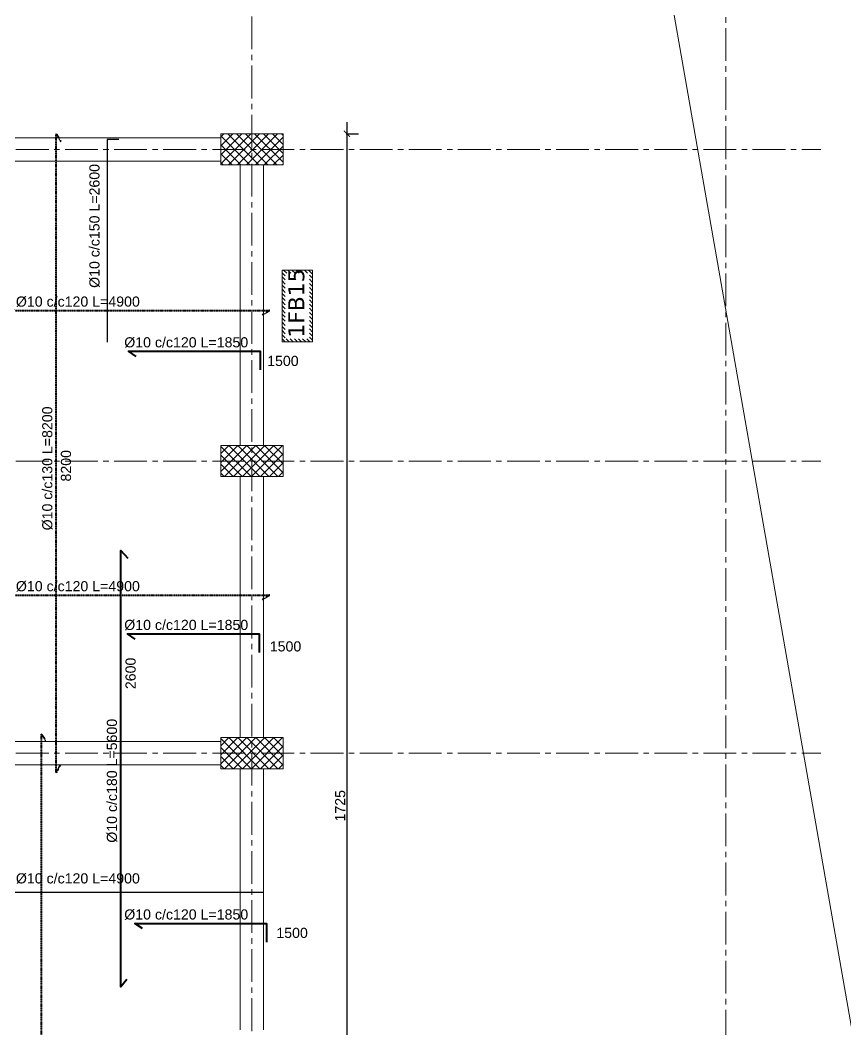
# Model space of a CAD drawing. Header units: inches. Extents: x -26151 to 62940, y -10194 to 246332.
# Drawn here: x -3973 to -2914, y 117471 to 118767 of the extents above; entities that cross this region are included whole.
import ezdxf

# ---------------------------------------------------------------- set-up
doc = ezdxf.new("R2010")
doc.units = ezdxf.units.IN
doc.header["$LTSCALE"] = 0.7
doc.header["$MEASUREMENT"] = 0
for name, pattern in [('ACAD_ISO10W100', [18, 12, -3, 0, -3]), ('CENTER2', [1.125, 0.75, -0.125, 0.125, -0.125]), ('DASHED2', [0.375, 0.25, -0.125])]:
    doc.linetypes.add(name, pattern=pattern)
doc.layers.get('0').update_dxf_attribs({"lineweight": 13})
doc.layers.get('Defpoints').update_dxf_attribs({"lineweight": 5})
for name, color, linetype, lineweight in [('axis', 254, 'ACAD_ISO10W100', 9), ('BEAM', 5, 'Continuous', 0), ('COLUMN', 4, 'Continuous', 20), ('hach', 9, 'Continuous', 9), ('hach 1', 254, 'Continuous', 9), ('hatch', 9, 'Continuous', 9), ('TEXT', 3, 'Continuous', 25), ('top renforcment', 7, 'Continuous', 40)]:
    doc.layers.add(name, color=color, linetype=linetype, lineweight=lineweight)
doc.styles.add('romanc', font='verdana.ttf', dxfattribs={"height": 250})
doc.styles.get("Standard").update_dxf_attribs({"font": 'arial.ttf', "height": 13})
doc.dimstyles.get("Standard").update_dxf_attribs({"dimtxt": 13, "dimasz": 5, "dimexe": 0.18, "dimexo": 0.0625, "dimgap": 6, "dimtad": 1, "dimdec": 0, "dimlfac": 10, "dimzin": 0, "dimdsep": 46, "dimtxsty": 'Standard', "dimblk": 'ARCHTICK', "dimcen": 0.09, "dimse1": 1, "dimse2": 1, "dimclrd": 1, "dimclre": 7, "dimclrt": 3, "dimadec": 0, "dimazin": 0, "dimtfac": 1, "dimtdec": 0, "dimtix": 1, "dimtofl": 0, "dimtmove": 0, "dimatfit": 3, "dimldrblk": 'ARCHTICK', "dimfxl": 0, "dimtolj": 1, "dimtzin": 0, "dimarcsym": 0})
doc.dimstyles.new('STANDARD$0', dxfattribs={"dimscale": 0, "dimtxt": 50, "dimasz": 8, "dimexe": 15, "dimexo": 0.0625, "dimgap": 2, "dimtad": 1, "dimdec": 0, "dimzin": 0, "dimdsep": 46, "dimtxsty": 'Standard', "dimblk1": 'ARCHTICK', "dimblk2": 'ARCHTICK', "dimsah": 1, "dimcen": 0.09, "dimdle": 15, "dimclrd": 3, "dimclre": 3, "dimclrt": 3, "dimazin": 0, "dimtfac": 1, "dimtdec": 0, "dimtofl": 0, "dimtmove": 1, "dimatfit": 3, "dimldrblk": 'ARCHTICK', "dimfxl": 0, "dimtolj": 1, "dimtzin": 0, "dimarcsym": 0})

# ---------------------------------------------------------------- blocks, each defined once
blk = doc.blocks.new('*D57')
at = {"layer": 'Defpoints', "color": 0, "lineweight": 30, "transparency": 16777216}
for p in [(-4167.5, 118394.2), (-3652.5, 118394.2, -38935.3), (-3652.5, 118392.5)]:
    blk.add_point(p, dxfattribs=at)
at = {"layer": 'TEXT', "color": 3, "transparency": 16777216, "insert": (-3898.8, 118405.5), "char_height": 13, "attachment_point": 5}
blk.add_mtext('\\A1;%%C10 c/c120 L=4900', dxfattribs=at)
blk = doc.blocks.new('_ArchTick')
at = {"color": 0, "linetype": 'ByBlock', "lineweight": 0, "const_width": 0.15}
blk.add_lwpolyline([(-0.5, -0.5), (0.5, 0.5)], dxfattribs=at)
blk = doc.blocks.new('*D59')
at = {"layer": 'Defpoints', "color": 0, "lineweight": 30, "transparency": 16777216}
for p in [(-4167.5, 118028.9), (-3652.5, 118028.9, -38935.3), (-3652.5, 118027.2)]:
    blk.add_point(p, dxfattribs=at)
at = {"layer": 'TEXT', "color": 3, "transparency": 16777216, "insert": (-3898.8, 118040.2), "char_height": 13, "attachment_point": 5}
blk.add_mtext('\\A1;%%C10 c/c120 L=4900', dxfattribs=at)
blk = doc.blocks.new('*D62')
at = {"layer": 'Defpoints', "color": 0, "lineweight": 15, "transparency": 16777216}
for p in [(-4167.5, 117653.9), (-3652.5, 117653.9, -38935.3), (-3652.5, 117652.2)]:
    blk.add_point(p, dxfattribs=at)
at = {"layer": 'TEXT', "color": 3, "transparency": 16777216, "insert": (-3898.8, 117665.2), "char_height": 13, "attachment_point": 5}
blk.add_mtext('\\A1;%%C10 c/c120 L=4900', dxfattribs=at)
blk = doc.blocks.new('*D78')
at = {"layer": 'Defpoints', "color": 0, "transparency": 16777216}
for p in [(-3818.5, 118086.1, -26473), (-3818.5, 118086.1), (-3818.5, 117826.1, -26473)]:
    blk.add_point(p, dxfattribs=at)
at = {"layer": 'TEXT', "color": 3, "transparency": 16777216, "insert": (-3831.1, 117928.5), "char_height": 13, "attachment_point": 5, "rotation": 90}
blk.add_mtext('\\A1;2600', dxfattribs=at)
blk = doc.blocks.new('*D79')
at = {"layer": 'Defpoints', "color": 0, "transparency": 16777216}
for p in [(-3843.6, 118086.1, 13922.4), (-3841.9, 118086.1), (-3843.6, 117526.1)]:
    blk.add_point(p, dxfattribs=at)
at = {"layer": 'TEXT', "color": 3, "transparency": 16777216, "insert": (-3854.9, 117790.7), "char_height": 13, "attachment_point": 5, "rotation": 90}
blk.add_mtext('\\A1;%%C10 c/c180 L=5600', dxfattribs=at)
blk = doc.blocks.new('*D97')
at = {"layer": 'Defpoints', "color": 0, "transparency": 16777216}
for p in [(-3920.4, 117851.1, -59863), (-3920.4, 117851.1), (-3920.4, 116891.1, -59863)]:
    blk.add_point(p, dxfattribs=at)
at = {"layer": 'TEXT', "color": 3, "transparency": 16777216, "insert": (-3933.1, 117360.6), "char_height": 13, "attachment_point": 5, "rotation": 90}
blk.add_mtext('\\A1;9600', dxfattribs=at)
blk = doc.blocks.new('*D98')
at = {"layer": 'Defpoints', "color": 0, "transparency": 16777216}
for p in [(-3945.6, 117851.1, -19467.6), (-3943.9, 117851.1), (-3945.6, 116891, -40395.4)]:
    blk.add_point(p, dxfattribs=at)
at = {"layer": 'TEXT', "color": 3, "transparency": 16777216, "insert": (-3956.9, 117357.3), "char_height": 13, "attachment_point": 5, "rotation": 90}
blk.add_mtext('\\A1;%%C10 c/c130 L=9600', dxfattribs=at)
blk = doc.blocks.new('*D103')
at = {"layer": 'Defpoints', "color": 0, "transparency": 16777216}
for p in [(-3901.3, 118621.1, -59863), (-3901.3, 118621.1), (-3901.3, 117801.1, -59863)]:
    blk.add_point(p, dxfattribs=at)
at = {"layer": 'TEXT', "color": 3, "transparency": 16777216, "insert": (-3914, 118195), "char_height": 13, "attachment_point": 5, "rotation": 90}
blk.add_mtext('\\A1;8200', dxfattribs=at)
blk = doc.blocks.new('*D104')
at = {"layer": 'Defpoints', "color": 0, "transparency": 16777216}
for p in [(-3926.5, 118621.1, -19467.6), (-3924.8, 118621.1), (-3926.5, 117801, -40395.4)]:
    blk.add_point(p, dxfattribs=at)
at = {"layer": 'TEXT', "color": 3, "transparency": 16777216, "insert": (-3937.8, 118191.6), "char_height": 13, "attachment_point": 5, "rotation": 90}
blk.add_mtext('\\A1;%%C10 c/c130 L=8200', dxfattribs=at)
blk = doc.blocks.new('*D121')
at = {"layer": 'Defpoints', "color": 0, "transparency": 16777216}
for p in [(-3825.5, 118341.9, 13009.9), (-3640.5, 118341.9), (-3640.5, 118340.2)]:
    blk.add_point(p, dxfattribs=at)
at = {"layer": 'TEXT', "color": 3, "transparency": 16777216, "insert": (-3759.8, 118353.2), "char_height": 13, "attachment_point": 5}
blk.add_mtext('\\A1;%%C10 c/c120 L=1850', dxfattribs=at)
blk = doc.blocks.new('*D123')
at = {"layer": 'Defpoints', "color": 0, "transparency": 16777216}
for p in [(-3825.5, 117979.2, 13009.9), (-3640.5, 117979.2), (-3640.5, 117977.5)]:
    blk.add_point(p, dxfattribs=at)
at = {"layer": 'TEXT', "color": 3, "transparency": 16777216, "insert": (-3759.8, 117990.5), "char_height": 13, "attachment_point": 5}
blk.add_mtext('\\A1;%%C10 c/c120 L=1850', dxfattribs=at)
blk = doc.blocks.new('*D127')
at = {"layer": 'Defpoints', "color": 0, "transparency": 16777216}
for p in [(-3825.5, 117607.6, 13009.9), (-3640.5, 117607.6), (-3640.5, 117605.9)]:
    blk.add_point(p, dxfattribs=at)
at = {"layer": 'TEXT', "color": 3, "transparency": 16777216, "insert": (-3759.8, 117618.9), "char_height": 13, "attachment_point": 5}
blk.add_mtext('\\A1;%%C10 c/c120 L=1850', dxfattribs=at)
blk = doc.blocks.new('*D1364')
at = {"layer": 'Defpoints', "color": 0, "lineweight": 30, "transparency": 16777216}
for p in [(-3865.7, 118679.9, 13922.4), (-3864.3, 118679.9), (-3865.7, 118304.9)]:
    blk.add_point(p, dxfattribs=at)
at = {"layer": 'TEXT', "color": 3, "transparency": 16777216, "insert": (-3877.3, 118502.8), "char_height": 13, "attachment_point": 5, "rotation": 90}
blk.add_mtext('\\A1;%%C10 c/c150 L=2600', dxfattribs=at)
blk = doc.blocks.new('*D1365')
at = {"layer": 'Defpoints', "color": 0, "lineweight": 30, "transparency": 16777216}
for p in [(-3712.2, 118316.9, -26473), (-3562.2, 118316.9, -40395.4), (-3562.2, 118316.9)]:
    blk.add_point(p, dxfattribs=at)
at = {"layer": 'TEXT', "color": 3, "transparency": 16777216, "insert": (-3635.8, 118329.5), "char_height": 13, "attachment_point": 5}
blk.add_mtext('\\A1;1500', dxfattribs=at)
blk = doc.blocks.new('*D1366')
at = {"layer": 'Defpoints', "color": 0, "lineweight": 30, "transparency": 16777216}
for p in [(-3708.8, 117950.5, -26473), (-3558.8, 117950.5, -40395.4), (-3558.8, 117950.5)]:
    blk.add_point(p, dxfattribs=at)
at = {"layer": 'TEXT', "color": 3, "transparency": 16777216, "insert": (-3632.4, 117963.1), "char_height": 13, "attachment_point": 5}
blk.add_mtext('\\A1;1500', dxfattribs=at)
blk = doc.blocks.new('*D1367')
at = {"layer": 'Defpoints', "color": 0, "lineweight": 30, "transparency": 16777216}
for p in [(-3700.4, 117582.7, -26473), (-3550.4, 117582.7, -40395.4), (-3550.4, 117582.7)]:
    blk.add_point(p, dxfattribs=at)
at = {"layer": 'TEXT', "color": 3, "transparency": 16777216, "insert": (-3624, 117595.4), "char_height": 13, "attachment_point": 5}
blk.add_mtext('\\A1;1500', dxfattribs=at)
blk = doc.blocks.new('*D1381')
at = {"layer": 'Defpoints', "color": 0, "linetype": 'ByBlock', "lineweight": 15, "transparency": 16777216}
for p in [(-3675.5, 118621.1), (-3675.5, 116896.1), (-3553.6, 116896.1)]:
    blk.add_point(p, dxfattribs=at)
at = {"layer": 'hach', "color": 3, "lineweight": -2, "transparency": 16777216}
for p, q in [((-3553.6, 118636.1), (-3553.6, 116881.1)), ((-3554.8, 118621.1), (-3538.6, 118621.1)), ((-3554.8, 116896.1), (-3538.6, 116896.1))]:
    blk.add_line(p, q, dxfattribs=at)
at = {"layer": 'hach', "color": 3, "linetype": 'ByBlock', "lineweight": -2, "transparency": 16777216, "xscale": 8, "yscale": 8, "zscale": 8}
for p, rotation in [((-3553.6, 118621.1), 90), ((-3553.6, 116896.1), 270)]:
    blk.add_blockref('_ArchTick', p, dxfattribs=dict(at, rotation=rotation))
at = {"layer": 'hach', "color": 3, "linetype": 'ByBlock', "lineweight": 15, "transparency": 16777216, "insert": (-3562.2, 117758.6), "char_height": 13, "attachment_point": 5, "rotation": 90}
blk.add_mtext('\\A1;1725', dxfattribs=at)

msp = doc.modelspace()

# ---------------------------------------------------------------- hatches: boundary and pattern name
at = {"layer": 'hach 1', "linetype": 'ByBlock'}
h = msp.add_hatch(dxfattribs=at)
h.set_pattern_fill('ANSI31', color=256, scale=30, angle=90, style=0)
h.set_pattern_definition([(135, (116041.3223, 130811.4942), (-2.65165043, -2.65165043), [])])
h.paths.add_polyline_path([(-3636.85, 118446.04), (-3636.85, 118354.1), (-3597.85, 118354.1), (-3597.85, 118446.04)])
h.paths.add_polyline_path([(-3632.85, 118442.04), (-3601.85, 118442.04), (-3601.85, 118358.1), (-3632.85, 118358.1)], flags=16)
at = {"layer": 'hatch', "ltscale": 0.5}
h = msp.add_hatch(dxfattribs=at)
h.set_pattern_fill('NET', color=256, scale=65, angle=45, style=0)
h.set_pattern_definition([(45, (-467315.696, -142612.6286), (-5.7452426, 5.7452426), []), (135, (-467315.696, -142612.6286), (-5.7452426, -5.7452426), [])])
h.paths.add_polyline_path([(-3715.5, 118621.08), (-3635.5, 118621.08), (-3635.5, 118581.08), (-3715.5, 118581.08)])
h = msp.add_hatch(dxfattribs=at)
h.set_pattern_fill('NET', color=256, scale=65, angle=225, style=0)
h.set_pattern_definition([(225, (459964.688, 379014.795), (5.7452426, -5.7452426), []), (315, (459964.688, 379014.795), (5.7452426, 5.7452426), [])])
h.paths.add_polyline_path([(-3635.5, 118181.08), (-3715.5, 118181.08), (-3715.5, 118221.08), (-3635.5, 118221.08)])
h = msp.add_hatch(dxfattribs=at)
h.set_pattern_fill('NET', color=256, scale=65, angle=225, style=0)
h.set_pattern_definition([(225, (459964.688, 378639.795), (5.7452426, -5.7452426), []), (315, (459964.688, 378639.795), (5.7452426, 5.7452426), [])])
h.paths.add_polyline_path([(-3635.5, 117806.08), (-3715.5, 117806.08), (-3715.5, 117846.08), (-3635.5, 117846.08)])

# ---------------------------------------------------------------- linework, layer by layer
at = {"layer": 'axis', "linetype": 'CENTER2', "ltscale": 80}
for p, q in [((-3675.5, 116398.51), (-3675.5, 119991.98)), ((-3067.5, 116572.65), (-3067.5, 119991.98)), ((-5553.2, 118601.08), (-2945.95, 118601.08)), ((-5553.2, 118201.08), (-2945.95, 118201.08)), ((-5553.2, 117826.08), (-2945.95, 117826.08))]:
    msp.add_line(p, q, dxfattribs=at)
at = {"layer": 'BEAM', "linetype": 'Continuous'}
for p, q in [((-4087.5, 118616.08), (-3715.5, 118616.08)), ((-4087.5, 118586.08), (-3715.5, 118586.08)), ((-3690.5, 118221.08), (-3690.5, 118581.08)), ((-3660.5, 118221.08), (-3660.5, 118581.08)), ((-3690.5, 117846.08), (-3690.5, 118181.08)), ((-3660.5, 117846.08), (-3660.5, 118181.08)), ((-4087.5, 117841.08), (-3715.5, 117841.08)), ((-4087.5, 117811.08), (-3715.5, 117811.08)), ((-3690.5, 117471.08), (-3690.5, 117806.08)), ((-3660.5, 117471.08), (-3660.5, 117806.08))]:
    msp.add_line(p, q, dxfattribs=at)
at = {"layer": 'COLUMN'}
for points in [[(-3715.5, 118621.08), (-3635.5, 118621.08), (-3635.5, 118581.08), (-3715.5, 118581.08)], [(-3635.5, 118181.08), (-3715.5, 118181.08), (-3715.5, 118221.08), (-3635.5, 118221.08)], [(-3635.5, 117806.08), (-3715.5, 117806.08), (-3715.5, 117846.08), (-3635.5, 117846.08)]]:
    msp.add_lwpolyline(points, close=True, dxfattribs=at)
at = {"layer": 'hach', "color": 5, "linetype": 'ByBlock'}
msp.add_line((-3660.5, 117647.52), (-4150.5, 117647.52), dxfattribs=at)
at = {"layer": 'hach', "color": 4, "linetype": 'ByBlock', "lineweight": 30}
msp.add_line((-3660.5, 117647.52), (-4150.5, 117647.52), dxfattribs=at)
at = {"layer": 'hach', "color": 2, "linetype": 'ByBlock'}
msp.add_lwpolyline([(-2826.14, 117014.98), (-3640.29, 116475.94), (-5424.51, 116376.18), (-5424.5, 119870.13), (-3325.95, 119870.04), (-2826.14, 117014.98)], dxfattribs=at)
at = {"layer": 'hach', "color": 3, "linetype": 'ByBlock', "lineweight": 30}
msp.add_lwpolyline([(-3846.42, 118613.77), (-3861.42, 118613.77), (-3861.42, 118353.77)], dxfattribs=at)
at = {"layer": 'hach 1', "linetype": 'ByBlock'}
msp.add_lwpolyline([(-3636.85, 118354.1), (-3636.85, 118446.04), (-3597.85, 118446.04), (-3597.85, 118354.1)], close=True, dxfattribs=at)
at = {"layer": 'top renforcment', "color": 4, "linetype": 'DASHED2', "ltscale": 2}
for points, elevation in [([(-3921.72, 117810.79), (-3926.52, 117801.05), (-3926.53, 118621.08), (-3920.71, 118611.34)], 34486.2), ([(-4157.79, 118389.43), (-4167.54, 118394.24), (-3652.5, 118394.24), (-3662.24, 118388.42)], -5909.18), ([(-4157.79, 118024.1), (-4167.54, 118028.91), (-3652.5, 118028.91), (-3662.24, 118023.09)], -5909.18), ([(-3940.81, 116900.79), (-3945.62, 116891.05), (-3945.62, 117851.08), (-3939.8, 117841.34)], 34486.2)]:
    msp.add_lwpolyline(points, dxfattribs=dict(at, elevation=elevation))
at = {"layer": 'top renforcment', "color": 3}
for points in [[(-3824.01, 118335.29), (-3833.76, 118341.95), (-3664.95, 118341.95), (-3664.95, 118317.98)], [(-3825.27, 117972.55), (-3835.01, 117979.21), (-3666.2, 117979.21), (-3666.2, 117955.25)], [(-3815.8, 117600.94), (-3825.54, 117607.6), (-3656.73, 117607.6), (-3656.73, 117583.63)]]:
    msp.add_lwpolyline(points, dxfattribs=at)
at = {"layer": 'top renforcment', "color": 3, "elevation": 1096.17}
msp.add_lwpolyline([(-3835.8, 117535.83), (-3843.66, 117526.09), (-3843.66, 118086.09), (-3834.78, 118076.35)], dxfattribs=at)

# ---------------------------------------------------------------- texts
at = {"layer": 'TEXT', "style": 'romanc'}
msp.add_text('1FB15', height=20.4, rotation=90, dxfattribs=at).set_placement((-3608.41, 118359.48))

# ---------------------------------------------------------------- dimensions: what is measured, and where the dimension line sits
at = {"layer": 'hach', "color": 3, "linetype": 'ByBlock', "lineweight": 15}
dim = msp.add_linear_dim(base=(-3553.57, 116896.08), p1=(-3675.5, 118621.08), p2=(-3675.5, 116896.08), angle=90, dimstyle='STANDARD$0', override={"dimscale": 1, "dimfxl": 1.25}, dxfattribs=at)
dim.commit()
dim.dimension.update_dxf_attribs({"geometry": '*D1381', "text_midpoint": (-3562.21, 117758.58)})
at = {"layer": 'TEXT'}
for base, p1, p2, text, picture, middle in [((-3864.27, 118679.87), (-3865.66, 118304.87), (-3865.66, 118679.87, 13922.4), '%%C10 c/c150 L=2600', '*D1364', (-3864.27, 118502.83)), ((-3924.8, 118621.08, 47496.06), (-3926.49, 117801.05, 7100.68), (-3926.49, 118621.08, 28028.42), '%%C10 c/c130 L=<>', '*D104', (-3924.8, 118191.65, 47496.06)), ((-3841.94, 118086.09, 14106.02), (-3843.63, 117526.09, 14106.02), (-3843.63, 118086.09, 28028.42), '%%C10 c/c180 L=<>', '*D79', (-3841.94, 117790.7, 14106.02)), ((-3943.89, 117851.08, 47496.06), (-3945.59, 116891.05, 7100.68), (-3945.59, 117851.08, 28028.42), '%%C10 c/c130 L=<>', '*D98', (-3943.89, 117357.26, 47496.06))]:
    dim = msp.add_linear_dim(base=base, p1=p1, p2=p2, angle=90, text=text, dimstyle='Standard', override={"dimsd1": 1, "dimsd2": 1, "dimfxl": 0.1, "dimfxlon": 1}, dxfattribs=at)
    dim.commit()
    dim.dimension.update_dxf_attribs({"geometry": picture, "text_midpoint": middle, "dimtype": 160})
for base, p1, p2, angle, picture, middle in [((-3901.33, 118621.08, 59863.02), (-3901.33, 117801.08), (-3901.33, 118621.08), 90, '*D103', (-3901.33, 118194.97, 59863.02)), ((-3562.19, 118316.89), (-3712.19, 118316.89, -26472.98), (-3562.19, 118316.89, -40395.38), 360, '*D1365', (-3635.77, 118316.89)), ((-3818.47, 118086.09, 26472.98), (-3818.47, 117826.09), (-3818.47, 118086.09), 90, '*D78', (-3818.47, 117928.5, 26472.98)), ((-3558.82, 117950.5), (-3708.82, 117950.5, -26472.98), (-3558.82, 117950.5, -40395.38), 360, '*D1366', (-3632.39, 117950.5)), ((-3920.42, 117851.08, 59863.02), (-3920.42, 116891.08), (-3920.42, 117851.08), 90, '*D97', (-3920.42, 117360.58, 59863.02)), ((-3550.42, 117582.72), (-3700.42, 117582.72, -26472.98), (-3550.42, 117582.72, -40395.38), 360, '*D1367', (-3623.99, 117582.72))]:
    dim = msp.add_linear_dim(base=base, p1=p1, p2=p2, angle=angle, dimstyle='Standard', override={"dimsd1": 1, "dimsd2": 1, "dimfxl": 0.1, "dimfxlon": 1}, dxfattribs=at)
    dim.commit()
    dim.dimension.update_dxf_attribs({"geometry": picture, "text_midpoint": middle, "dimtype": 161})
for base, p1, p2, text, picture, middle in [((-3652.5, 118392.51, 7100.68), (-4167.54, 118394.21, 7100.68), (-3652.5, 118394.21, -31834.6), '%%C10 c/c120 L=4900', '*D57', (-3898.83, 118392.51, 7100.68)), ((-3640.5, 118340.22, 13009.85), (-3825.54, 118341.92, 26019.71), (-3640.5, 118341.92, 13009.85), '%%C10 c/c120 L=<>', '*D121', (-3759.76, 118340.22, 13009.85)), ((-3652.5, 118027.18, 7100.68), (-4167.54, 118028.88, 7100.68), (-3652.5, 118028.88, -31834.6), '%%C10 c/c120 L=4900', '*D59', (-3898.83, 118027.18, 7100.68)), ((-3640.5, 117977.49, 13009.85), (-3825.54, 117979.18, 26019.71), (-3640.5, 117979.18, 13009.85), '%%C10 c/c120 L=<>', '*D123', (-3759.76, 117977.49, 13009.85)), ((-3652.5, 117652.18, 7100.68), (-4167.53, 117653.88, 7100.68), (-3652.5, 117653.88, -31834.6), '%%C10 c/c120 L=4900', '*D62', (-3898.83, 117652.18, 7100.68)), ((-3640.5, 117605.87, 13009.85), (-3825.54, 117607.57, 26019.71), (-3640.5, 117607.57, 13009.85), '%%C10 c/c120 L=<>', '*D127', (-3759.76, 117605.87, 13009.85))]:
    dim = msp.add_linear_dim(base=base, p1=p1, p2=p2, text=text, dimstyle='Standard', override={"dimsd1": 1, "dimsd2": 1, "dimfxl": 0.1, "dimfxlon": 1}, dxfattribs=at)
    dim.commit()
    dim.dimension.update_dxf_attribs({"geometry": picture, "text_midpoint": middle, "dimtype": 160})

doc.saveas('drawing.dxf')
